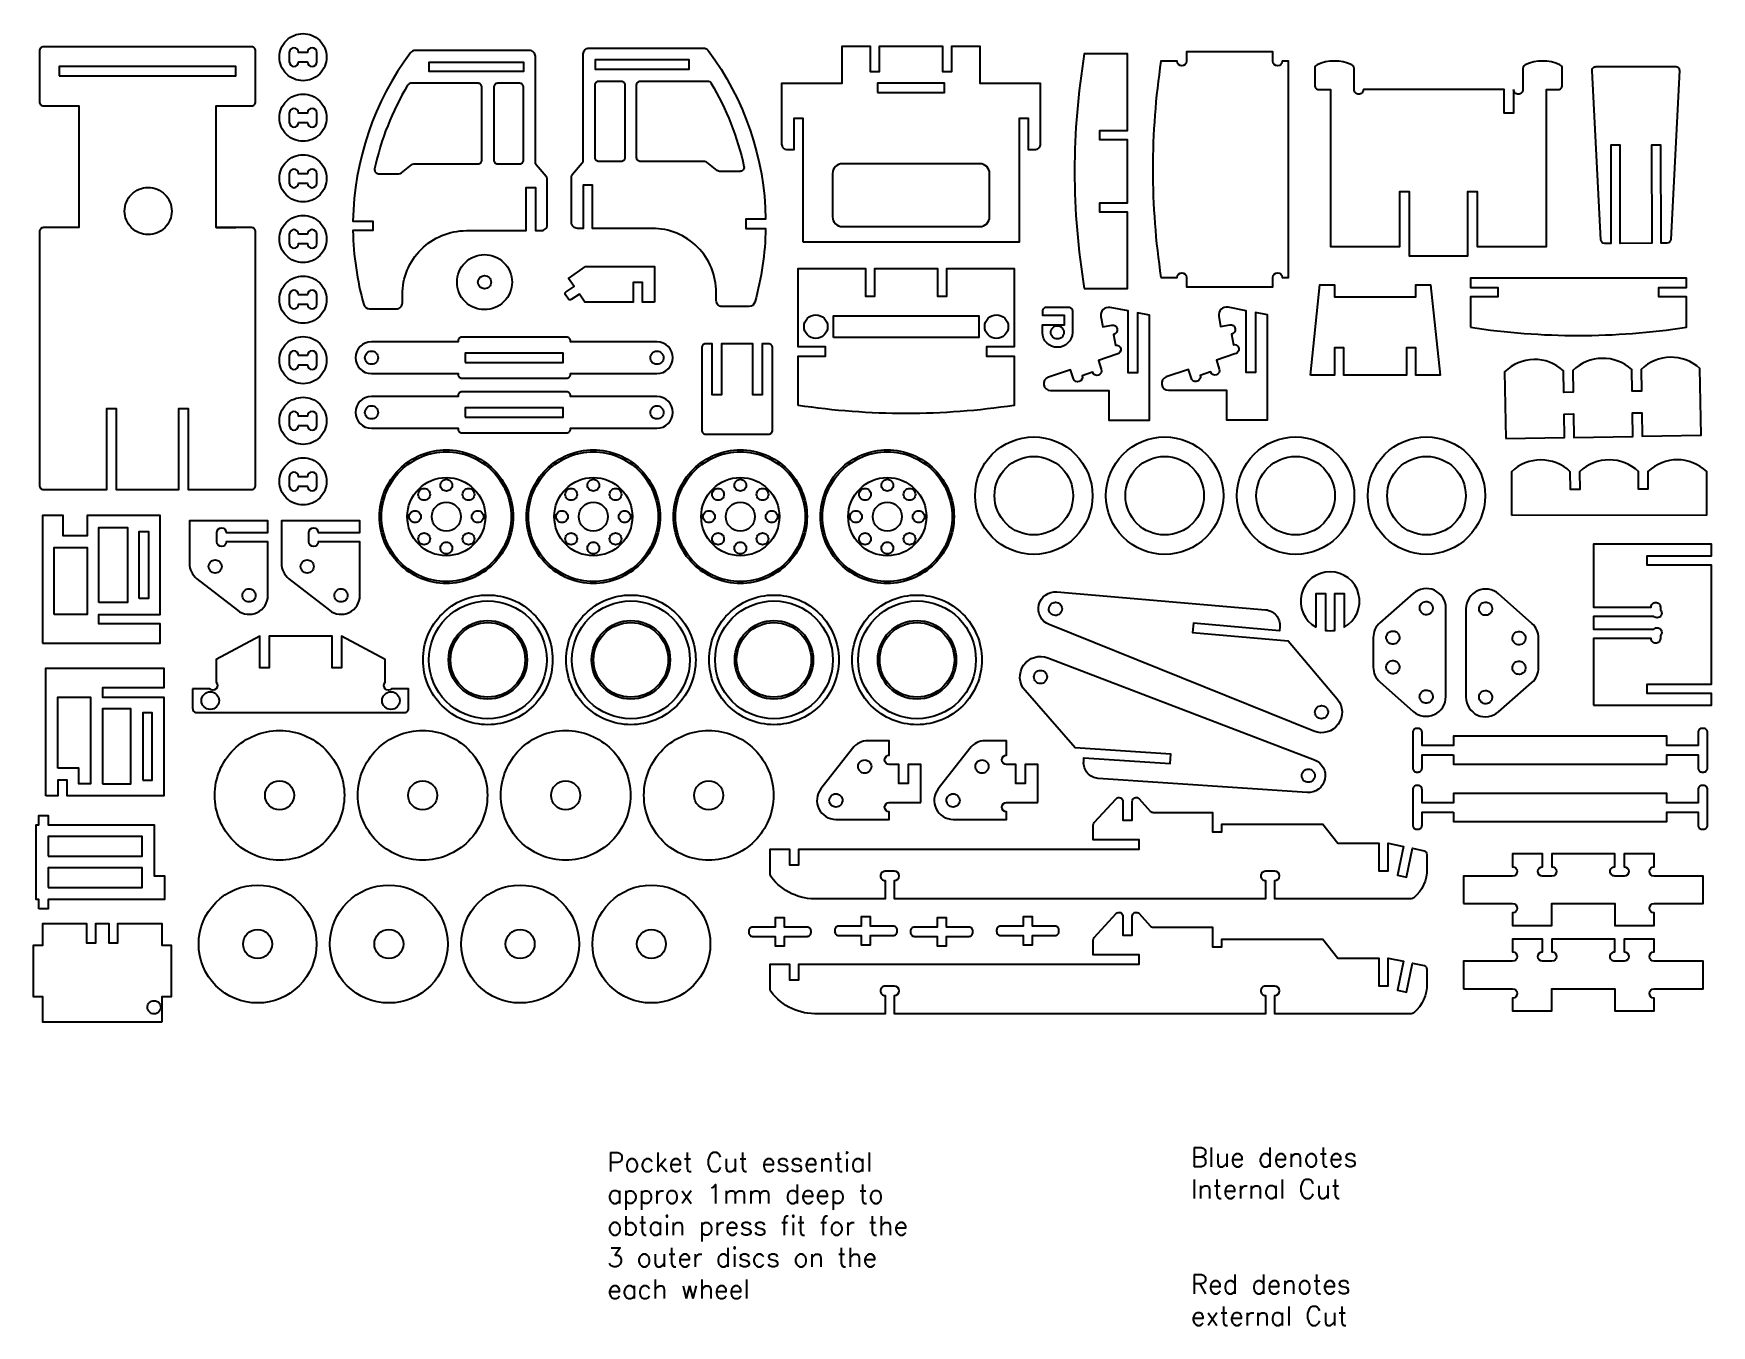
# Model space of a CAD drawing. Header units: millimetres. Extents: x 7 to 889, y -147 to 532.
import ezdxf

# ---------------------------------------------------------------- set-up
doc = ezdxf.new("R2010")
doc.units = ezdxf.units.MM
for name, color, linetype in [('External Cut', 1, 'Continuous'), ('Internal Cut', 5, 'Continuous'), ('Pocket Cut', 3, 'Continuous')]:
    doc.layers.add(name, color=color, linetype=linetype)
doc.styles.get("Standard").update_dxf_attribs({"font": 'RomanS', "height": 1})

msp = doc.modelspace()

# ---------------------------------------------------------------- linework, layer by layer
at = {"flags": 128}
msp.add_lwpolyline([(103.148777, 429.947482), (113.465574, 429.947482)], dxfattribs=at)
at = {"layer": 'External Cut', "flags": 128}
for points in [[(161.132886, 519.469903, -0.414214), (148.756632, 507.093648, -0.414214), (136.380378, 519.469903, -0.414214), (148.756632, 531.846157, -0.414214), (161.132886, 519.469903)], [(10.297604, 294.53952, 0.414214), (12.360963, 292.476161), (45.632634, 292.476161), (45.632634, 335.032949), (50.533112, 335.032949), (50.533112, 292.476161), (83.546863, 292.476161), (83.546863, 335.032949), (88.447342, 335.032949), (88.447342, 292.476161), (121.719012, 292.476161, 0.414214), (123.782371, 294.53952), (123.782371, 427.884122, 0.414214), (121.719012, 429.947482), (103.148777, 429.947482), (103.148777, 493.911623), (121.719012, 493.911623, 0.414214), (123.782371, 495.974983), (123.782371, 522.798655, 0.414214), (121.719012, 524.862015), (12.360963, 524.862015, 0.414214), (10.297604, 522.798655), (10.297604, 495.974983, 0.414214), (12.360963, 493.911623), (30.931198, 493.911623), (30.931198, 429.947482), (12.360963, 429.947482, 0.414214), (10.297604, 427.884122), (10.297604, 294.53952)], [(250.234511, 428.358235), (265.897186, 428.358235), (265.897186, 451.055188), (270.797665, 451.055188), (270.797665, 428.358235), (273.892704, 428.358235, 0.414214), (276.987743, 431.453274), (276.987743, 455.527453, 0.180526), (276.483213, 456.879305), (271.302195, 462.853568, -0.180526), (270.797665, 464.20542), (270.797665, 519.919809, 0.414214), (267.702626, 523.014848), (207.676989, 523.014848, 0.236504), (205.197892, 521.772738, 0.157738), (174.983351, 433.258714), (185.426169, 433.258714), (185.426169, 428.358235), (174.983721, 428.358235, 0.0648), (180.673977, 389.559629, 0.335766), (183.652685, 387.305163), (197.835897, 387.305163, 0.414214), (200.930936, 390.400202), (200.930936, 394.717334, -0.414214), (234.571837, 428.358235), (250.234511, 428.358235)], [(316.533473, 429.560824), (300.870798, 429.560824), (300.870798, 452.257777), (295.970319, 452.257777), (295.970319, 429.560824), (292.87528, 429.560824, -0.414214), (289.780241, 432.655863), (289.780241, 456.730042, -0.180526), (290.284772, 458.081894), (295.465789, 464.056157, 0.180526), (295.970319, 465.408009), (295.970319, 521.122398, -0.414214), (299.065358, 524.217437), (359.090995, 524.217437, -0.236504), (361.570092, 522.975327, -0.157738), (391.784633, 434.461302), (381.341815, 434.461302), (381.341815, 429.560824), (391.784263, 429.560824, -0.0648), (386.094007, 390.762218, -0.335766), (383.115299, 388.507752), (368.932087, 388.507752, -0.414214), (365.837048, 391.602791), (365.837048, 395.919923, 0.414214), (332.196147, 429.560824), (316.533473, 429.560824)], [(411.44056, 422.242232), (411.44056, 487.238054), (406.540082, 487.238054), (406.540082, 470.731179), (403.445043, 470.731179, -0.414214), (400.350004, 473.826218), (400.350004, 505.808289), (432.074154, 505.808289), (432.074154, 525.152283), (446.77559, 525.152283), (446.77559, 511.998367), (451.676069, 511.998367), (451.676069, 525.152283), (484.689819, 525.152283), (484.689819, 511.998367), (489.590298, 511.998367), (489.590298, 525.152283), (504.291734, 525.152283), (504.291734, 505.808289), (536.015885, 505.808289), (536.015885, 473.826218, -0.414214), (532.920846, 470.731179), (529.825807, 470.731179), (529.825807, 487.238054), (524.925328, 487.238054), (524.925328, 422.242232), (411.44056, 422.242232)], [(559.205095, 397.899535), (581.902048, 397.899535), (581.902048, 438.135043), (567.458532, 438.135043), (567.458532, 443.035522), (581.902048, 443.035522), (581.902048, 476.049272), (567.458532, 476.049272), (567.458532, 480.949751), (581.902048, 480.949751), (581.902048, 521.185259), (559.205095, 521.185259, 0.082436), (559.205095, 397.899535)], [(599.496955, 403.81732), (608.008313, 403.81732, -1), (612.908791, 403.81732), (612.908791, 398.916841), (658.302698, 398.916841), (658.302698, 403.81732, -1), (663.203177, 403.81732), (666.556136, 403.81732), (666.556136, 517.302088), (663.203177, 517.302088, -1), (658.302698, 517.302088), (658.302698, 522.202566), (612.908791, 522.202566), (612.908791, 517.302088, -1), (608.008313, 517.302088), (599.496955, 517.302088, 0.075803), (599.496955, 403.81732)], [(784.759598, 502.492623), (784.759598, 490.112466), (779.859119, 490.112466), (779.859119, 502.492623), (705.836101, 502.492623, -0.414214), (703.385861, 500.042384, -0.414214), (700.935622, 502.492623), (700.935622, 513.590076, 0.294002), (699.726817, 515.468157, 0.216813), (681.510833, 515.468157, 0.294002), (680.302028, 513.590076), (680.302028, 504.555982, 0.414214), (682.365387, 502.492623), (688.555466, 502.492623), (688.555466, 419.958247), (724.922175, 419.958247), (724.922175, 448.845278), (729.822654, 448.845278), (729.822654, 415.057768), (760.773045, 415.057768), (760.773045, 448.845278), (765.673523, 448.845278), (765.673523, 419.958247), (802.040233, 419.958247), (802.040233, 502.492623), (808.230311, 502.492623, 0.414214), (810.293671, 504.555982), (810.293671, 513.590076, 0.294002), (809.084865, 515.468157, 0.216813), (790.868882, 515.468157, 0.294002), (789.660077, 513.590076), (789.660077, 502.492623, -0.414214), (787.209837, 500.042384, -0.414214), (784.759598, 502.492623)], [(830.591562, 423.606383), (825.979038, 512.363496, -0.428715), (827.991745, 514.489181), (869.817463, 514.600666, -0.429768), (871.841125, 512.478564), (867.385366, 423.697128, -0.398829), (865.3301, 421.737202), (862.22604, 421.728928), (862.088545, 473.31273), (857.188084, 473.299668), (857.325578, 421.715866), (840.818762, 421.671868), (840.681267, 473.25567), (835.780806, 473.242608), (835.918301, 421.658806), (832.657641, 421.650115, -0.399859), (830.591562, 423.606383)], [(161.132886, 487.644538, -0.414214), (148.756632, 475.268284, -0.414214), (136.380378, 487.644538, -0.414214), (148.756632, 500.020792, -0.414214), (161.132886, 487.644538)], [(161.132886, 455.819174, -0.414214), (148.756632, 443.442919, -0.414214), (136.380378, 455.819174, -0.414214), (148.756632, 468.195428, -0.414214), (161.132886, 455.819174)], [(432.074154, 430.49567), (504.291734, 430.49567, 0.414214), (509.450132, 435.654069), (509.450132, 458.351022, 0.414214), (504.291734, 463.509421), (432.074154, 463.509421, 0.414214), (426.915756, 458.351022), (426.915756, 435.654069, 0.414214), (432.074154, 430.49567)], [(161.132886, 423.993809, -0.414214), (148.756632, 411.617555, -0.414214), (136.380378, 423.993809, -0.414214), (148.756632, 436.370064, -0.414214), (161.132886, 423.993809)], [(258.540155, 401.313025, -0.414214), (244.096639, 386.869509, -0.414214), (229.653123, 401.313025, -0.414214), (244.096639, 415.756541, -0.414214), (258.540155, 401.313025)], [(333.329326, 390.893454), (327.139248, 390.893454), (327.139248, 401.210251), (322.238769, 401.210251), (322.238769, 390.893454), (296.822278, 390.893454), (293.935641, 395.062119), (289.69475, 392.125468, -0.414214), (288.259242, 392.386316), (286.644084, 394.718806, -0.414214), (286.904932, 396.154314), (291.145823, 399.090965), (288.259186, 403.25963), (297.218622, 409.463689), (333.329326, 409.463689), (333.329326, 390.893454)], [(408.867105, 336.622243), (408.867105, 362.497605), (423.310621, 362.497605), (423.310621, 367.398083), (408.867105, 367.398083), (408.867105, 408.451155), (444.202135, 408.451155), (444.202135, 394.00764), (449.102613, 394.00764), (449.102613, 408.451155), (482.116364, 408.451155), (482.116364, 394.00764), (487.016842, 394.00764), (487.016842, 408.451155), (522.351872, 408.451155), (522.351872, 367.398083), (507.908356, 367.398083), (507.908356, 362.497605), (522.351872, 362.497605), (522.351872, 336.622243, -0.075803), (408.867105, 336.622243)], [(161.132886, 392.168445, -0.414214), (148.756632, 379.792191, -0.414214), (136.380378, 392.168445, -0.414214), (148.756632, 404.544699, -0.414214), (161.132886, 392.168445)], [(762.071456, 377.619973, 0.075803), (875.556224, 377.619973), (875.556224, 393.694378), (861.112708, 393.694378), (861.112708, 398.594856), (875.556224, 398.594856), (875.556224, 403.495335), (762.071456, 403.495335), (762.071456, 398.594856), (776.514972, 398.594856), (776.514972, 393.694378), (762.071456, 393.694378), (762.071456, 377.619973)], [(537.200572, 374.964881), (537.200572, 378.96264), (548.80688, 378.96264), (548.80688, 383.863118), (537.442536, 383.863118), (537.442536, 386.201111, -0.414214), (539.505895, 388.26447), (550.87024, 388.26447, -0.414214), (552.933599, 386.201111), (552.933599, 374.964881, -1), (537.200572, 374.964881)], [(541.470935, 344.353006), (572.023167, 344.353006), (572.023167, 328.87781), (593.430521, 328.87781), (593.430521, 384.056301), (587.240443, 385.242194), (587.240443, 353.638123), (582.339964, 353.638123), (582.339964, 386.181026), (572.754368, 388.01743, 0.525345), (567.914052, 383.246786), (568.864004, 377.867362), (573.689816, 378.719552, -0.414214), (576.528817, 376.732741, -0.414214), (574.542006, 373.89374), (575.528753, 368.305958, -1), (576.380942, 363.480145), (566.599559, 360.199774), (568.157735, 355.553617, -1), (563.511578, 353.99544), (558.131817, 352.191236, -1), (553.48566, 350.63306), (551.927484, 355.279217), (540.322805, 351.387369, 0.850015), (541.470935, 344.353006)], [(603.453861, 344.51119), (634.006093, 344.51119), (634.006093, 329.035994), (655.413447, 329.035994), (655.413447, 384.214485), (649.223369, 385.400378), (649.223369, 353.796307), (644.32289, 353.796307), (644.32289, 386.33921), (634.737294, 388.175614, 0.525345), (629.896978, 383.40497), (630.84693, 378.025546), (635.672742, 378.877736, -0.414214), (638.511744, 376.890925, -0.414214), (636.524932, 374.051924), (637.511679, 368.464142, -1), (638.363869, 363.63833), (628.582485, 360.357958), (630.140662, 355.711801, -1), (625.494504, 354.153624), (620.114744, 352.34942, -1), (615.468586, 350.791244), (613.91041, 355.437401), (602.305731, 351.545553, 0.850015), (603.453861, 344.51119)], [(161.132886, 360.34308, -0.414214), (148.756632, 347.966826, -0.414214), (136.380378, 360.34308, -0.414214), (148.756632, 372.719335, -0.414214), (161.132886, 360.34308)], [(184.724699, 353.280833), (230.170908, 353.280833), (230.170908, 352.893953, 0.414214), (232.234268, 350.830594), (287.168326, 350.830594, 0.414214), (289.231686, 352.893953), (289.231686, 353.280833), (334.677895, 353.280833, 1), (334.677895, 370.012114), (289.231686, 370.012114), (289.231686, 370.398994, 0.414214), (287.168326, 372.462353), (232.234268, 372.462353, 0.414214), (230.170908, 370.398994), (230.170908, 370.012114), (184.724699, 370.012114, 1), (184.724699, 353.280833)], [(360.285, 321.502263), (393.29875, 321.502263, 0.414214), (395.36211, 323.565622), (395.36211, 366.89617, 0.414214), (393.29875, 368.959529), (389.945791, 368.959529), (389.945791, 342.135857), (385.045313, 342.135857), (385.045313, 368.959529), (368.538437, 368.959529), (368.538437, 342.135857), (363.637959, 342.135857), (363.637959, 368.959529), (360.285, 368.959529, 0.414214), (358.22164, 366.89617), (358.22164, 323.565622, 0.414214), (360.285, 321.502263)], [(780.626048, 319.15689), (811.571981, 319.682161), (811.361873, 332.060534), (816.261646, 332.143702), (816.471754, 319.765329), (847.417688, 320.290599), (847.207579, 332.668973), (852.107352, 332.75214), (852.31746, 320.373767), (883.263394, 320.899038), (882.668087, 355.971096, 0.4), (851.722154, 355.445825), (851.914753, 344.098983), (847.01498, 344.015815), (846.822381, 355.362657, 0.4), (815.876447, 354.837387), (816.069047, 343.490544), (811.169274, 343.407376), (810.976675, 354.754219, 0.4), (780.030741, 354.228948), (780.626048, 319.15689)], [(161.132886, 328.517716, -0.414214), (148.756632, 316.141462, -0.414214), (136.380378, 328.517716, -0.414214), (148.756632, 340.89397, -0.414214), (161.132886, 328.517716)], [(184.724699, 324.576218), (230.170908, 324.576218), (230.170908, 324.189338, 0.414214), (232.234268, 322.125979), (287.168326, 322.125979, 0.414214), (289.231686, 324.189338), (289.231686, 324.576218), (334.677895, 324.576218, 1), (334.677895, 341.307499), (289.231686, 341.307499), (289.231686, 341.694379, 0.414214), (287.168326, 343.757738), (232.234268, 343.757738, 0.414214), (230.170908, 341.694379), (230.170908, 341.307499), (184.724699, 341.307499, 1), (184.724699, 324.576218)], [(563.534349, 289.185078, -0.414214), (532.687125, 258.337855, -0.414214), (501.839902, 289.185078, -0.414214), (532.687125, 320.032301, -0.414214), (563.534349, 289.185078)], [(632.301651, 289.185078, -0.414214), (601.454428, 258.337855, -0.414214), (570.607205, 289.185078, -0.414214), (601.454428, 320.032301, -0.414214), (632.301651, 289.185078)], [(701.068953, 289.185078, -0.414214), (670.22173, 258.337855, -0.414214), (639.374507, 289.185078, -0.414214), (670.22173, 320.032301, -0.414214), (701.068953, 289.185078)], [(769.836255, 289.185078, -0.414214), (738.989032, 258.337855, -0.414214), (708.141809, 289.185078, -0.414214), (738.989032, 320.032301, -0.414214), (769.836255, 289.185078)], [(161.132886, 296.692351, -0.414214), (148.756632, 284.316097, -0.414214), (136.380378, 296.692351, -0.414214), (148.756632, 309.068606, -0.414214), (161.132886, 296.692351)], [(258.078263, 278.180971, -0.414214), (224.032832, 244.13554, -0.414214), (189.987402, 278.180971, -0.414214), (224.032832, 312.226401, -0.414214), (258.078263, 278.180971)], [(335.305338, 278.180971, -0.414214), (301.259908, 244.13554, -0.414214), (267.214478, 278.180971, -0.414214), (301.259908, 312.226401, -0.414214), (335.305338, 278.180971)], [(412.532414, 278.180971, -0.414214), (378.486984, 244.13554, -0.414214), (344.441554, 278.180971, -0.414214), (378.486984, 312.226401, -0.414214), (412.532414, 278.180971)], [(489.75949, 278.180971, -0.414214), (455.71406, 244.13554, -0.414214), (421.66863, 278.180971, -0.414214), (455.71406, 312.226401, -0.414214), (489.75949, 278.180971)], [(783.637807, 279.033886), (886.28986, 279.160066), (886.261961, 301.857003, 0.4), (855.311594, 301.818958), (855.323007, 292.533848), (850.422532, 292.527824), (850.411119, 301.812935, 0.4), (819.460751, 301.77489), (819.472164, 292.48978), (814.571689, 292.483756), (814.560276, 301.768867, 0.4), (783.609908, 301.730823), (783.637807, 279.033886)], [(114.236775, 229.008661, 0.624784), (130.314214, 236.852583), (130.314214, 264.913296), (108.391021, 264.913296, -1), (103.490542, 264.913296), (103.490542, 269.813774, -1), (108.391021, 269.813774), (130.314214, 269.813774), (130.314214, 276.003852), (89.047026, 276.003852), (89.047026, 253.712542, 0.230933), (93.014155, 245.581243), (114.236775, 229.008661)], [(162.576819, 229.008661, 0.624784), (178.654258, 236.852583), (178.654258, 264.913296), (156.731065, 264.913296, -1), (151.830586, 264.913296), (151.830586, 269.813774, -1), (156.731065, 269.813774), (178.654258, 269.813774), (178.654258, 276.003852), (137.38707, 276.003852), (137.38707, 253.712542, 0.230933), (141.354199, 245.581243), (162.576819, 229.008661)], [(826.803273, 179.125779), (888.704056, 179.125779), (888.704056, 185.315857), (854.916545, 185.315857), (854.916545, 190.216336), (888.704056, 190.216336), (888.704056, 252.632958), (854.916545, 252.632958), (854.916545, 257.533436), (888.704056, 257.533436), (888.704056, 263.723515), (826.803273, 263.723515), (826.803273, 230.709764), (856.979905, 230.709764, -0.414214), (859.430144, 233.160003, -0.414214), (861.880383, 230.709764), (861.880383, 229.274447, -1), (858.415222, 225.809286), (826.803273, 225.809286), (826.803273, 219.103367), (858.415222, 219.103367, -1), (861.880383, 215.638206), (861.880383, 214.202889, -0.414214), (859.430144, 211.75265, -0.414214), (856.979905, 214.202889), (826.803273, 214.202889), (826.803273, 179.125779)], [(680.986122, 220.145398), (680.986122, 237.890069), (685.886601, 237.890069), (685.886601, 218.483363, 0.079669), (690.787079, 218.483363), (690.787079, 237.890069), (695.687558, 237.890069), (695.687558, 220.145398, 0.778764), (688.33684, 249.238546, 0.778764), (680.986122, 220.145398)], [(654.403103, 229.27148, -0.414214), (661.921451, 220.343271), (661.745219, 218.287452), (616.517188, 222.164567), (616.098636, 217.281995), (666.237978, 212.983865), (692.076395, 182.482271, -0.782613), (679.820687, 165.505469), (540.719056, 221.481008, -0.861499), (544.816168, 238.665679), (654.403103, 229.27148)], [(732.066993, 237.851804), (714.521111, 222.420878, 0.215488), (711.017527, 214.678748), (711.010146, 199.13167, 0.215488), (714.506378, 191.386216), (732.037602, 175.938639, 0.64543), (749.174962, 183.674297), (749.197001, 230.099878, 0.64543), (732.066993, 237.851804)], [(776.856564, 175.653204), (794.402446, 191.08413, 0.215488), (797.90603, 198.82626), (797.91341, 214.373338, 0.215488), (794.417179, 222.118791), (776.885955, 237.566369, 0.64543), (759.748595, 229.830711), (759.726556, 183.405129, 0.64543), (776.856564, 175.653204)], [(279.882849, 202.986276, -0.414214), (245.837419, 168.940846, -0.414214), (211.791988, 202.986276, -0.414214), (245.837419, 237.031706, -0.414214), (279.882849, 202.986276)], [(355.046565, 202.986276, -0.414214), (321.001135, 168.940846, -0.414214), (286.955705, 202.986276, -0.414214), (321.001135, 237.031706, -0.414214), (355.046565, 202.986276)], [(430.210282, 202.986276, -0.414214), (396.164852, 168.940846, -0.414214), (362.119421, 202.986276, -0.414214), (396.164852, 237.031706, -0.414214), (430.210282, 202.986276)], [(505.373998, 202.986276, -0.414214), (471.328568, 168.940846, -0.414214), (437.283138, 202.986276, -0.414214), (471.328568, 237.031706, -0.414214), (505.373998, 202.986276)], [(266.471013, 202.986276, -0.414214), (245.837419, 182.352682, -0.414214), (225.203825, 202.986276, -0.414214), (245.837419, 223.61987, -0.414214), (266.471013, 202.986276)], [(341.634729, 202.986276, -0.414214), (321.001135, 182.352682, -0.414214), (300.367541, 202.986276, -0.414214), (321.001135, 223.61987, -0.414214), (341.634729, 202.986276)], [(416.798446, 202.986276, -0.414214), (396.164852, 182.352682, -0.414214), (375.531257, 202.986276, -0.414214), (396.164852, 223.61987, -0.414214), (416.798446, 202.986276)], [(491.962162, 202.986276, -0.414214), (471.328568, 182.352682, -0.414214), (450.694974, 202.986276, -0.414214), (471.328568, 223.61987, -0.414214), (491.962162, 202.986276)], [(90.737772, 187.755761), (90.737772, 177.438964, 0.414214), (92.801131, 175.375605), (202.15918, 175.375605, 0.414214), (204.222539, 177.438964), (204.222539, 187.755761), (195.307544, 187.755761, -1), (191.842383, 191.220923), (191.842383, 203.227017), (168.887509, 215.353193), (168.887509, 198.846318), (163.987031, 198.846318), (163.987031, 215.353193), (130.97328, 215.353193), (130.97328, 198.846318), (126.072801, 198.846318), (126.072801, 215.353193), (103.117928, 203.227017), (103.117928, 191.220923, -1), (99.652766, 187.755761), (90.737772, 187.755761)], [(566.560833, 140.74572, -0.414214), (558.88861, 149.542053), (559.029124, 151.600623), (604.317651, 148.509318), (604.651371, 153.398421), (554.444964, 156.82541), (528.080888, 186.873812, -0.782613), (540.040007, 204.060833), (680.092491, 150.508743, -0.861499), (676.294348, 133.25553), (566.560833, 140.74572)], [(170.446148, 131.856362, -0.414214), (136.400718, 97.810932, -0.414214), (102.355287, 131.856362, -0.414214), (136.400718, 165.901792, -0.414214), (170.446148, 131.856362)], [(245.609864, 131.856362, -0.414214), (211.564434, 97.810932, -0.414214), (177.519004, 131.856362, -0.414214), (211.564434, 165.901792, -0.414214), (245.609864, 131.856362)], [(320.773581, 131.856362, -0.414214), (286.728151, 97.810932, -0.414214), (252.68272, 131.856362, -0.414214), (286.728151, 165.901792, -0.414214), (320.773581, 131.856362)], [(395.937297, 131.856362, -0.414214), (361.891867, 97.810932, -0.414214), (327.846437, 131.856362, -0.414214), (361.891867, 165.901792, -0.414214), (395.937297, 131.856362)], [(473.270473, 128.083234), (473.270473, 148.006619), (466.616139, 148.006619), (466.616139, 138.044926), (461.715661, 138.044926), (461.715661, 148.006619), (456.763598, 148.006619, -1), (456.763598, 152.907098), (456.763598, 160.470336), (445.562844, 160.470336, 0.230933), (437.431546, 156.503208), (420.858964, 135.280588, 0.624784), (428.702885, 119.203148), (456.763598, 119.203148), (456.763598, 123.182755, -1), (456.763598, 128.083234), (473.270473, 128.083234)], [(534.863053, 128.083234), (534.863053, 148.006619), (528.208719, 148.006619), (528.208719, 138.044926), (523.30824, 138.044926), (523.30824, 148.006619), (518.356178, 148.006619, -1), (518.356178, 152.907098), (518.356178, 160.470336), (507.155424, 160.470336, 0.230933), (499.024125, 156.503208), (482.451543, 135.280588, 0.624784), (490.295465, 119.203148), (518.356178, 119.203148), (518.356178, 123.182755, -1), (518.356178, 128.083234), (534.863053, 128.083234)], [(753.161896, 153.088246), (753.161896, 148.187767), (865.200863, 148.187767), (865.200863, 153.088246), (881.707738, 153.088246), (881.707738, 146.124408, 0.414214), (883.771098, 144.061048), (884.544858, 144.061048, 0.414214), (886.608217, 146.124408), (886.608217, 155.538485), (886.608217, 164.952562, 0.414214), (884.544858, 167.015922), (883.771098, 167.015922, 0.414214), (881.707738, 164.952562), (881.707738, 157.988724), (865.200863, 157.988724), (865.200863, 162.889203), (753.161896, 162.889203), (753.161896, 157.988724), (736.655021, 157.988724), (736.655021, 164.952562, 0.414214), (734.591661, 167.015922), (733.817902, 167.015922, 0.414214), (731.754542, 164.952562), (731.754542, 155.538485), (731.754542, 146.124408, 0.414214), (733.817902, 144.061048), (734.591661, 144.061048, 0.414214), (736.655021, 146.124408), (736.655021, 153.088246), (753.161896, 153.088246)], [(753.161896, 123.060516), (753.161896, 118.160038), (865.200863, 118.160038), (865.200863, 123.060516), (881.707738, 123.060516), (881.707738, 116.096678, 0.414214), (883.771098, 114.033319), (884.544858, 114.033319, 0.414214), (886.608217, 116.096678), (886.608217, 125.510755), (886.608217, 134.924833, 0.414214), (884.544858, 136.988192), (883.771098, 136.988192, 0.414214), (881.707738, 134.924833), (881.707738, 127.960995), (865.200863, 127.960995), (865.200863, 132.861473), (753.161896, 132.861473), (753.161896, 127.960995), (736.655021, 127.960995), (736.655021, 134.924833, 0.414214), (734.591661, 136.988192), (733.817902, 136.988192, 0.414214), (731.754542, 134.924833), (731.754542, 125.510755), (731.754542, 116.096678, 0.414214), (733.817902, 114.033319), (734.591661, 114.033319, 0.414214), (736.655021, 116.096678), (736.655021, 123.060516), (753.161896, 123.060516)], [(394.711616, 89.012875, -0.161832), (394.095828, 90.865598), (394.095828, 103.563394), (404.412625, 103.563394), (404.412625, 95.309956), (409.313104, 95.309956), (409.313104, 103.563394), (588.051612, 103.563394), (588.051612, 108.463872), (563.942146, 108.463872), (563.942146, 116.10865, -0.18705), (564.481295, 117.499418), (575.93609, 130.053279, -0.684849), (579.523659, 128.662511), (579.523659, 118.78067), (584.424138, 118.78067), (584.424138, 128.643693, -0.685368), (588.013672, 130.032305), (593.882454, 123.582136, 0.211198), (595.408628, 122.907388), (626.481681, 122.907388), (626.481681, 112.590591), (631.38216, 112.590591), (631.38216, 116.71731), (684.461082, 116.71731), (692.333479, 106.658433), (713.916536, 106.658433), (713.916536, 92.171113), (718.817015, 92.171113), (718.817015, 106.658433), (726.854064, 105.006121), (723.737742, 89.847948), (728.53783, 88.861113), (731.654152, 104.019286), (737.70661, 102.77498, -0.327864), (739.174831, 100.821953), (739.258028, 93.25277, -0.221736), (732.286535, 78.00606, -0.178233), (730.948589, 77.513481), (659.317691, 77.513481), (659.317691, 87.056519, 1), (659.317691, 91.956997), (654.417212, 91.956997, 0.414214), (651.966973, 89.506758, 0.414214), (654.417212, 87.056519), (654.417212, 77.513481), (459.478529, 77.513481), (459.478529, 87.056519, 1), (459.478529, 91.956997), (454.578051, 91.956997, 0.414214), (452.127811, 89.506758, 0.414214), (454.578051, 87.056519), (454.578051, 77.513481), (419.189564, 77.513481, -0.249941), (394.711616, 89.012875)], [(758.467009, 75.017041), (784.259002, 75.017041, -1), (784.259002, 70.116562), (784.259002, 63.410644), (804.892596, 63.410644), (804.892596, 75.017041), (837.906347, 75.017041), (837.906347, 63.410644), (858.539941, 63.410644), (858.539941, 70.116562, -1), (858.539941, 75.017041), (884.331933, 75.017041), (884.331933, 89.460556), (858.539941, 89.460556, -1), (858.539941, 94.361035), (858.539941, 101.066953), (842.806825, 101.066953), (842.806825, 94.361035, -1), (842.806825, 89.460556), (837.906347, 89.460556, -0.414214), (835.456107, 91.910796, -0.414214), (837.906347, 94.361035), (837.906347, 101.066953), (804.892596, 101.066953), (804.892596, 94.361035, -1), (804.892596, 89.460556), (799.992117, 89.460556, -1), (799.992117, 94.361035), (799.992117, 101.066953), (784.259002, 101.066953), (784.259002, 94.361035, -1), (784.259002, 89.460556), (758.467009, 89.460556), (758.467009, 75.017041)], [(155.811855, 53.755642, -0.414214), (124.861464, 22.805251, -0.414214), (93.911073, 53.755642, -0.414214), (124.861464, 84.706033, -0.414214), (155.811855, 53.755642)], [(224.785493, 53.755642, -0.414214), (193.835102, 22.805251, -0.414214), (162.884711, 53.755642, -0.414214), (193.835102, 84.706033, -0.414214), (224.785493, 53.755642)], [(293.759131, 53.755642, -0.414214), (262.80874, 22.805251, -0.414214), (231.858349, 53.755642, -0.414214), (262.80874, 84.706033, -0.414214), (293.759131, 53.755642)], [(362.732769, 53.755642, -0.414214), (331.782378, 22.805251, -0.414214), (300.831987, 53.755642, -0.414214), (331.782378, 84.706033, -0.414214), (362.732769, 53.755642)], [(384.944437, 57.782059), (396.808754, 57.782059), (396.808754, 52.881581), (401.709233, 52.881581), (401.709233, 57.782059), (413.573549, 57.782059, 0.414214), (415.636909, 59.845419), (415.636909, 60.619179, 0.414214), (413.573549, 62.682538), (401.709233, 62.682538), (401.709233, 67.583017), (396.808754, 67.583017), (396.808754, 62.682538), (384.944437, 62.682538, 0.414214), (382.881078, 60.619179), (382.881078, 59.845419, 0.414214), (384.944437, 57.782059)], [(394.711616, 28.690993, -0.161832), (394.095828, 30.543716), (394.095828, 43.241512), (404.412625, 43.241512), (404.412625, 34.988074), (409.313104, 34.988074), (409.313104, 43.241512), (588.051612, 43.241512), (588.051612, 48.14199), (563.942146, 48.14199), (563.942146, 55.786768, -0.18705), (564.481295, 57.177536), (575.93609, 69.731397, -0.684849), (579.523659, 68.340629), (579.523659, 58.458787), (584.424138, 58.458787), (584.424138, 68.321811, -0.685368), (588.013672, 69.710423), (593.882454, 63.260253, 0.211198), (595.408628, 62.585506), (626.481681, 62.585506), (626.481681, 52.268709), (631.38216, 52.268709), (631.38216, 56.395428), (684.461082, 56.395428), (692.333479, 46.336551), (713.916536, 46.336551), (713.916536, 31.849231), (718.817015, 31.849231), (718.817015, 46.336551), (726.854064, 44.684239), (723.737742, 29.526066), (728.53783, 28.539231), (731.654152, 43.697404), (737.70661, 42.453098, -0.327864), (739.174831, 40.500071), (739.258028, 32.930888, -0.221736), (732.286535, 17.684178, -0.178233), (730.948589, 17.191599), (659.317691, 17.191599), (659.317691, 26.734637, 1), (659.317691, 31.635115), (654.417212, 31.635115, 0.414214), (651.966973, 29.184876, 0.414214), (654.417212, 26.734637), (654.417212, 17.191599), (459.478529, 17.191599), (459.478529, 26.734637, 1), (459.478529, 31.635115), (454.578051, 31.635115, 0.414214), (452.127811, 29.184876, 0.414214), (454.578051, 26.734637), (454.578051, 17.191599), (419.189564, 17.191599, -0.249941), (394.711616, 28.690993)], [(430.16444, 58.252027), (442.028757, 58.252027), (442.028757, 53.351548), (446.929235, 53.351548), (446.929235, 58.252027), (458.793552, 58.252027, 0.414214), (460.856911, 60.315386), (460.856911, 61.089146, 0.414214), (458.793552, 63.152505), (446.929235, 63.152505), (446.929235, 68.052984), (442.028757, 68.052984), (442.028757, 63.152505), (430.16444, 63.152505, 0.414214), (428.101081, 61.089146), (428.101081, 60.315386, 0.414214), (430.16444, 58.252027)], [(469.993127, 57.782059), (481.857443, 57.782059), (481.857443, 52.881581), (486.757922, 52.881581), (486.757922, 57.782059), (498.622239, 57.782059, 0.414214), (500.685598, 59.845419), (500.685598, 60.619179, 0.414214), (498.622239, 62.682538), (486.757922, 62.682538), (486.757922, 67.583017), (481.857443, 67.583017), (481.857443, 62.682538), (469.993127, 62.682538, 0.414214), (467.929767, 60.619179), (467.929767, 59.845419, 0.414214), (469.993127, 57.782059)], [(515.21313, 58.252027), (527.077446, 58.252027), (527.077446, 53.351548), (531.977925, 53.351548), (531.977925, 58.252027), (543.842242, 58.252027, 0.414214), (545.905601, 60.315386), (545.905601, 61.089146, 0.414214), (543.842242, 63.152505), (531.977925, 63.152505), (531.977925, 68.052984), (527.077446, 68.052984), (527.077446, 63.152505), (515.21313, 63.152505, 0.414214), (513.14977, 61.089146), (513.14977, 60.315386, 0.414214), (515.21313, 58.252027)], [(758.467009, 30.287875), (784.259002, 30.287875, -1), (784.259002, 25.387397), (784.259002, 18.681479), (804.892596, 18.681479), (804.892596, 30.287875), (837.906347, 30.287875), (837.906347, 18.681479), (858.539941, 18.681479), (858.539941, 25.387397, -1), (858.539941, 30.287875), (884.331933, 30.287875), (884.331933, 44.731391), (858.539941, 44.731391, -1), (858.539941, 49.63187), (858.539941, 56.337788), (842.806825, 56.337788), (842.806825, 49.63187, -1), (842.806825, 44.731391), (837.906347, 44.731391, -0.414214), (835.456107, 47.181631, -0.414214), (837.906347, 49.63187), (837.906347, 56.337788), (804.892596, 56.337788), (804.892596, 49.63187, -1), (804.892596, 44.731391), (799.992117, 44.731391, -1), (799.992117, 49.63187), (799.992117, 56.337788), (784.259002, 56.337788), (784.259002, 49.63187, -1), (784.259002, 44.731391), (758.467009, 44.731391), (758.467009, 30.287875)]]:
    msp.add_lwpolyline(points, format="xyb", dxfattribs=at)
for points in [[(678.019496, 352.388512), (682.997645, 399.845779), (690.653152, 399.845779), (690.653152, 393.6557), (733.46786, 393.6557), (733.46786, 399.845779), (741.123367, 399.845779), (746.101515, 352.388512), (733.46786, 352.388512), (733.46786, 366.832028), (728.567381, 366.832028), (728.567381, 352.388512), (695.553631, 352.388512), (695.553631, 366.832028), (690.653152, 366.832028), (690.653152, 352.388512), (678.019496, 352.388512)], [(11.862033, 211.66242), (73.762816, 211.66242), (73.762816, 221.979217), (41.522825, 221.979217), (41.522825, 226.879695), (73.762816, 226.879695), (73.762816, 278.721601), (35.332747, 278.721601), (35.332747, 268.146884), (22.65097, 268.146884), (22.65097, 278.721601), (11.862033, 278.721601), (11.862033, 211.66242)], [(13.694513, 131.623689), (13.694513, 198.68287), (75.595295, 198.68287), (75.595295, 188.366073), (43.355304, 188.366073), (43.355304, 183.465594), (75.595295, 183.465594), (75.595295, 131.623689), (24.785069, 131.623689), (24.785069, 139.877127), (19.884591, 139.877127), (19.884591, 131.623689), (13.694513, 131.623689)], [(9.861686, 72.290272), (9.861686, 77.19075), (8.572087, 77.19075), (8.572087, 116.394579), (9.861686, 116.394579), (9.861686, 121.295058), (14.762165, 121.295058), (14.762165, 116.394579), (70.472869, 116.394579), (70.472869, 89.570907), (75.889188, 89.570907), (75.889188, 77.19075), (14.762165, 77.19075), (14.762165, 72.290272), (9.861686, 72.290272)], [(74.481156, 12.666769), (12.064534, 12.666769), (12.064534, 26.078605), (7.164056, 26.078605), (7.164056, 53.160198), (12.064534, 53.160198), (12.064534, 64.508674), (35.019408, 64.508674), (35.019408, 54.404594), (39.919886, 54.404594), (39.919886, 64.508674), (46.625804, 64.508674), (46.625804, 54.404594), (51.526283, 54.404594), (51.526283, 64.508674), (74.481156, 64.508674), (74.481156, 53.160198), (79.381635, 53.160198), (79.381635, 26.078605), (74.481156, 26.078605), (74.481156, 12.666769)]]:
    msp.add_lwpolyline(points, dxfattribs=at)
at = {"layer": 'Internal Cut', "flags": 128}
for points in [[(141.534874, 517.019663, 1), (146.435352, 517.019663), (151.077911, 517.019663, 1), (155.97839, 517.019663), (155.97839, 521.920142, 1), (151.077911, 521.920142), (146.435352, 521.920142, 1), (141.534874, 521.920142), (141.534874, 517.019663)], [(188.389564, 458.266572), (199.141007, 458.266572, 0.171606), (200.438113, 458.725261), (205.697581, 462.976656, -0.171606), (206.994687, 463.435345), (240.687919, 463.435345, 0.414214), (242.751278, 465.498704), (242.751278, 503.670853, 0.414214), (240.687919, 505.734213), (205.457537, 505.734213, 0.263458), (203.688178, 504.732372, 0.0828), (186.371506, 460.759924, 0.477127), (188.389564, 458.266572)], [(251.004716, 463.435345), (262.544227, 463.435345, 0.414214), (264.607587, 465.498704), (264.607587, 503.670853, 0.414214), (262.544227, 505.734213), (251.004716, 505.734213, 0.414214), (248.941356, 503.670853), (248.941356, 465.498704, 0.414214), (251.004716, 463.435345)], [(315.763268, 464.637934), (304.223757, 464.637934, -0.414214), (302.160398, 466.701293), (302.160398, 504.873442, -0.414214), (304.223757, 506.936802), (315.763268, 506.936802, -0.414214), (317.826628, 504.873442), (317.826628, 466.701293, -0.414214), (315.763268, 464.637934)], [(378.37842, 459.46916), (367.626977, 459.46916, -0.171606), (366.329871, 459.927849), (361.070403, 464.179245, 0.171606), (359.773297, 464.637934), (326.080065, 464.637934, -0.414214), (324.016706, 466.701293), (324.016706, 504.873442, -0.414214), (326.080065, 506.936802), (361.310448, 506.936802, -0.263458), (363.079806, 505.934961, -0.0828), (380.396478, 461.962513, -0.477127), (378.37842, 459.46916)], [(141.534874, 485.194299, 1), (146.435352, 485.194299), (151.077911, 485.194299, 1), (155.97839, 485.194299), (155.97839, 490.094777, 1), (151.077911, 490.094777), (146.435352, 490.094777, 1), (141.534874, 490.094777), (141.534874, 485.194299)], [(141.534874, 453.368934, 1), (146.435352, 453.368934), (151.077911, 453.368934, 1), (155.97839, 453.368934), (155.97839, 458.269413, 1), (151.077911, 458.269413), (146.435352, 458.269413, 1), (141.534874, 458.269413), (141.534874, 453.368934)], [(79.778206, 438.650655, -0.414214), (67.398049, 426.270499, -0.414214), (55.017893, 438.650655, -0.414214), (67.398049, 451.030812, -0.414214), (79.778206, 438.650655)], [(141.534874, 421.54357, 1), (146.435352, 421.54357), (151.077911, 421.54357, 1), (155.97839, 421.54357), (155.97839, 426.444049, 1), (151.077911, 426.444049), (146.435352, 426.444049, 1), (141.534874, 426.444049), (141.534874, 421.54357)], [(141.534874, 389.718206, 1), (146.435352, 389.718206), (151.077911, 389.718206, 1), (155.97839, 389.718206), (155.97839, 394.618684, 1), (151.077911, 394.618684), (146.435352, 394.618684, 1), (141.534874, 394.618684), (141.534874, 389.718206)], [(247.5618, 401.313025, -0.414214), (244.096639, 397.847864, -0.414214), (240.631477, 401.313025, -0.414214), (244.096639, 404.778187, -0.414214), (247.5618, 401.313025)], [(548.532247, 374.964881, -0.414214), (545.067086, 371.499719, -0.414214), (541.601924, 374.964881, -0.414214), (545.067086, 378.430043, -0.414214), (548.532247, 374.964881)], [(141.534874, 357.892841, 1), (146.435352, 357.892841), (151.077911, 357.892841, 1), (155.97839, 357.892841), (155.97839, 362.79332, 1), (151.077911, 362.79332), (146.435352, 362.79332, 1), (141.534874, 362.79332), (141.534874, 357.892841)], [(188.18986, 361.646474, -0.414214), (184.724699, 358.181312, -0.414214), (181.259537, 361.646474, -0.414214), (184.724699, 365.111635, -0.414214), (188.18986, 361.646474)], [(338.143057, 361.646474, -0.414214), (334.677895, 358.181312, -0.414214), (331.212733, 361.646474, -0.414214), (334.677895, 365.111635, -0.414214), (338.143057, 361.646474)], [(188.18986, 332.941859, -0.414214), (184.724699, 329.476697, -0.414214), (181.259537, 332.941859, -0.414214), (184.724699, 336.40702, -0.414214), (188.18986, 332.941859)], [(338.143057, 332.941859, -0.414214), (334.677895, 329.476697, -0.414214), (331.212733, 332.941859, -0.414214), (334.677895, 336.40702, -0.414214), (338.143057, 332.941859)], [(141.534874, 326.067477, 1), (146.435352, 326.067477), (151.077911, 326.067477, 1), (155.97839, 326.067477), (155.97839, 330.967955, 1), (151.077911, 330.967955), (146.435352, 330.967955, 1), (141.534874, 330.967955), (141.534874, 326.067477)], [(553.32072, 289.185078, -0.414214), (532.687125, 268.551484, -0.414214), (512.053531, 289.185078, -0.414214), (532.687125, 309.818672, -0.414214), (553.32072, 289.185078)], [(622.088022, 289.185078, -0.414214), (601.454428, 268.551484, -0.414214), (580.820834, 289.185078, -0.414214), (601.454428, 309.818672, -0.414214), (622.088022, 289.185078)], [(690.855324, 289.185078, -0.414214), (670.22173, 268.551484, -0.414214), (649.588136, 289.185078, -0.414214), (670.22173, 309.818672, -0.414214), (690.855324, 289.185078)], [(759.622626, 289.185078, -0.414214), (738.989032, 268.551484, -0.414214), (718.355438, 289.185078, -0.414214), (738.989032, 309.818672, -0.414214), (759.622626, 289.185078)], [(141.534874, 294.242112, 1), (146.435352, 294.242112), (151.077911, 294.242112, 1), (155.97839, 294.242112), (155.97839, 299.142591, 1), (151.077911, 299.142591), (146.435352, 299.142591, 1), (141.534874, 299.142591), (141.534874, 294.242112)], [(215.458507, 289.850335, -0.414214), (212.363468, 286.755296, -0.414214), (209.268429, 289.850335, -0.414214), (212.363468, 292.945374, -0.414214), (215.458507, 289.850335)], [(227.127872, 294.683944, -0.414214), (224.032832, 291.588905, -0.414214), (220.937793, 294.683944, -0.414214), (224.032832, 297.778983, -0.414214), (227.127872, 294.683944)], [(238.797236, 289.850335, -0.414214), (235.702197, 286.755296, -0.414214), (232.607157, 289.850335, -0.414214), (235.702197, 292.945374, -0.414214), (238.797236, 289.850335)], [(292.685583, 289.850335, -0.414214), (289.590544, 286.755296, -0.414214), (286.495505, 289.850335, -0.414214), (289.590544, 292.945374, -0.414214), (292.685583, 289.850335)], [(304.354947, 294.683944, -0.414214), (301.259908, 291.588905, -0.414214), (298.164869, 294.683944, -0.414214), (301.259908, 297.778983, -0.414214), (304.354947, 294.683944)], [(316.024312, 289.850335, -0.414214), (312.929272, 286.755296, -0.414214), (309.834233, 289.850335, -0.414214), (312.929272, 292.945374, -0.414214), (316.024312, 289.850335)], [(369.912659, 289.850335, -0.414214), (366.81762, 286.755296, -0.414214), (363.722581, 289.850335, -0.414214), (366.81762, 292.945374, -0.414214), (369.912659, 289.850335)], [(381.582023, 294.683944, -0.414214), (378.486984, 291.588905, -0.414214), (375.391945, 294.683944, -0.414214), (378.486984, 297.778983, -0.414214), (381.582023, 294.683944)], [(393.251387, 289.850335, -0.414214), (390.156348, 286.755296, -0.414214), (387.061309, 289.850335, -0.414214), (390.156348, 292.945374, -0.414214), (393.251387, 289.850335)], [(447.139735, 289.850335, -0.414214), (444.044696, 286.755296, -0.414214), (440.949657, 289.850335, -0.414214), (444.044696, 292.945374, -0.414214), (447.139735, 289.850335)], [(458.809099, 294.683944, -0.414214), (455.71406, 291.588905, -0.414214), (452.619021, 294.683944, -0.414214), (455.71406, 297.778983, -0.414214), (458.809099, 294.683944)], [(470.478463, 289.850335, -0.414214), (467.383424, 286.755296, -0.414214), (464.288385, 289.850335, -0.414214), (467.383424, 292.945374, -0.414214), (470.478463, 289.850335)], [(231.658936, 278.180971, -0.414214), (224.032832, 270.554867, -0.414214), (216.406729, 278.180971, -0.414214), (224.032832, 285.807075, -0.414214), (231.658936, 278.180971)], [(308.886012, 278.180971, -0.414214), (301.259908, 270.554867, -0.414214), (293.633804, 278.180971, -0.414214), (301.259908, 285.807075, -0.414214), (308.886012, 278.180971)], [(386.113088, 278.180971, -0.414214), (378.486984, 270.554867, -0.414214), (370.86088, 278.180971, -0.414214), (378.486984, 285.807075, -0.414214), (386.113088, 278.180971)], [(463.340164, 278.180971, -0.414214), (455.71406, 270.554867, -0.414214), (448.087956, 278.180971, -0.414214), (455.71406, 285.807075, -0.414214), (463.340164, 278.180971)], [(210.624898, 278.180971, -0.414214), (207.529859, 275.085932, -0.414214), (204.43482, 278.180971, -0.414214), (207.529859, 281.27601, -0.414214), (210.624898, 278.180971)], [(243.630845, 278.180971, -0.414214), (240.535805, 275.085932, -0.414214), (237.440766, 278.180971, -0.414214), (240.535805, 281.27601, -0.414214), (243.630845, 278.180971)], [(287.851974, 278.180971, -0.414214), (284.756935, 275.085932, -0.414214), (281.661896, 278.180971, -0.414214), (284.756935, 281.27601, -0.414214), (287.851974, 278.180971)], [(320.85792, 278.180971, -0.414214), (317.762881, 275.085932, -0.414214), (314.667842, 278.180971, -0.414214), (317.762881, 281.27601, -0.414214), (320.85792, 278.180971)], [(365.07905, 278.180971, -0.414214), (361.984011, 275.085932, -0.414214), (358.888972, 278.180971, -0.414214), (361.984011, 281.27601, -0.414214), (365.07905, 278.180971)], [(398.084996, 278.180971, -0.414214), (394.989957, 275.085932, -0.414214), (391.894918, 278.180971, -0.414214), (394.989957, 281.27601, -0.414214), (398.084996, 278.180971)], [(442.306126, 278.180971, -0.414214), (439.211087, 275.085932, -0.414214), (436.116048, 278.180971, -0.414214), (439.211087, 281.27601, -0.414214), (442.306126, 278.180971)], [(475.312072, 278.180971, -0.414214), (472.217033, 275.085932, -0.414214), (469.121994, 278.180971, -0.414214), (472.217033, 281.27601, -0.414214), (475.312072, 278.180971)], [(215.458507, 266.511607, -0.414214), (212.363468, 263.416567, -0.414214), (209.268429, 266.511607, -0.414214), (212.363468, 269.606646, -0.414214), (215.458507, 266.511607)], [(227.127872, 261.677998, -0.414214), (224.032832, 258.582958, -0.414214), (220.937793, 261.677998, -0.414214), (224.032832, 264.773037, -0.414214), (227.127872, 261.677998)], [(238.797236, 266.511607, -0.414214), (235.702197, 263.416567, -0.414214), (232.607157, 266.511607, -0.414214), (235.702197, 269.606646, -0.414214), (238.797236, 266.511607)], [(292.685583, 266.511607, -0.414214), (289.590544, 263.416567, -0.414214), (286.495505, 266.511607, -0.414214), (289.590544, 269.606646, -0.414214), (292.685583, 266.511607)], [(304.354947, 261.677998, -0.414214), (301.259908, 258.582958, -0.414214), (298.164869, 261.677998, -0.414214), (301.259908, 264.773037, -0.414214), (304.354947, 261.677998)], [(316.024312, 266.511607, -0.414214), (312.929272, 263.416567, -0.414214), (309.834233, 266.511607, -0.414214), (312.929272, 269.606646, -0.414214), (316.024312, 266.511607)], [(369.912659, 266.511607, -0.414214), (366.81762, 263.416567, -0.414214), (363.722581, 266.511607, -0.414214), (366.81762, 269.606646, -0.414214), (369.912659, 266.511607)], [(381.582023, 261.677998, -0.414214), (378.486984, 258.582958, -0.414214), (375.391945, 261.677998, -0.414214), (378.486984, 264.773037, -0.414214), (381.582023, 261.677998)], [(393.251387, 266.511607, -0.414214), (390.156348, 263.416567, -0.414214), (387.061309, 266.511607, -0.414214), (390.156348, 269.606646, -0.414214), (393.251387, 266.511607)], [(447.139735, 266.511607, -0.414214), (444.044696, 263.416567, -0.414214), (440.949657, 266.511607, -0.414214), (444.044696, 269.606646, -0.414214), (447.139735, 266.511607)], [(458.809099, 261.677998, -0.414214), (455.71406, 258.582958, -0.414214), (452.619021, 261.677998, -0.414214), (455.71406, 264.773037, -0.414214), (458.809099, 261.677998)], [(470.478463, 266.511607, -0.414214), (467.383424, 263.416567, -0.414214), (464.288385, 266.511607, -0.414214), (467.383424, 269.606646, -0.414214), (470.478463, 266.511607)], [(106.048001, 252.014103, -0.414214), (102.582839, 248.548941, -0.414214), (99.117677, 252.014103, -0.414214), (102.582839, 255.479265, -0.414214), (106.048001, 252.014103)], [(154.388045, 252.014103, -0.414214), (150.922883, 248.548941, -0.414214), (147.457721, 252.014103, -0.414214), (150.922883, 255.479265, -0.414214), (154.388045, 252.014103)], [(123.827195, 236.852583, -0.414214), (120.362034, 233.387421, -0.414214), (116.896872, 236.852583, -0.414214), (120.362034, 240.317745, -0.414214), (123.827195, 236.852583)], [(172.167239, 236.852583, -0.414214), (168.702078, 233.387421, -0.414214), (165.236916, 236.852583, -0.414214), (168.702078, 240.317745, -0.414214), (172.167239, 236.852583)], [(540.588685, 229.826969, -0.414214), (544.113485, 233.231448, -0.414214), (547.517964, 229.706648, -0.414214), (543.993164, 226.302169, -0.414214), (540.588685, 229.826969)], [(736.634624, 227.465702, -0.414214), (736.241132, 232.350357, -0.414214), (741.125787, 232.74385, -0.414214), (741.519279, 227.859195, -0.414214), (736.634624, 227.465702)], [(772.310972, 232.464887, -0.414214), (772.704465, 227.580232, -0.414214), (767.81981, 227.18674, -0.414214), (767.426317, 232.071395, -0.414214), (772.310972, 232.464887)], [(719.088742, 212.034776, -0.414214), (718.695249, 216.919431, -0.414214), (723.579904, 217.312924, -0.414214), (723.973397, 212.428269, -0.414214), (719.088742, 212.034776)], [(789.842196, 217.017309, -0.414214), (790.235688, 212.132654, -0.414214), (785.351033, 211.739162, -0.414214), (784.957541, 216.623817, -0.414214), (789.842196, 217.017309)], [(539.653185, 193.986907, -0.414214), (536.188024, 190.521745, -0.414214), (532.722862, 193.986907, -0.414214), (536.188024, 197.452069, -0.414214), (539.653185, 193.986907)], [(719.081361, 196.487699, -0.414214), (718.687869, 201.372354, -0.414214), (723.572524, 201.765846, -0.414214), (723.966016, 196.881191, -0.414214), (719.081361, 196.487699)], [(789.834815, 201.470231, -0.414214), (790.228308, 196.585576, -0.414214), (785.343653, 196.192084, -0.414214), (784.95016, 201.076739, -0.414214), (789.834815, 201.470231)], [(736.612585, 181.040121, -0.414214), (736.219092, 185.924776, -0.414214), (741.103747, 186.318268, -0.414214), (741.49724, 181.433613, -0.414214), (736.612585, 181.040121)], [(772.288933, 186.039305, -0.414214), (772.682425, 181.154651, -0.414214), (767.79777, 180.761158, -0.414214), (767.404278, 185.645813, -0.414214), (772.288933, 186.039305)], [(680.382348, 175.571161, -0.414214), (683.907148, 178.97564, -0.414214), (687.311627, 175.45084, -0.414214), (683.786827, 172.046361, -0.414214), (680.382348, 175.571161)], [(443.864406, 150.399685, -0.414214), (447.329567, 146.934524, -0.414214), (443.864406, 143.469362, -0.414214), (440.399244, 146.934524, -0.414214), (443.864406, 150.399685)], [(505.456985, 150.399685, -0.414214), (508.922147, 146.934524, -0.414214), (505.456985, 143.469362, -0.414214), (501.991824, 146.934524, -0.414214), (505.456985, 150.399685)], [(680.367741, 142.166304, -0.414214), (676.902579, 138.701142, -0.414214), (673.437417, 142.166304, -0.414214), (676.902579, 145.631466, -0.414214), (680.367741, 142.166304)], [(144.026822, 131.856362, -0.414214), (136.400718, 124.230258, -0.414214), (128.774614, 131.856362, -0.414214), (136.400718, 139.482466, -0.414214), (144.026822, 131.856362)], [(219.190538, 131.856362, -0.414214), (211.564434, 124.230258, -0.414214), (203.93833, 131.856362, -0.414214), (211.564434, 139.482466, -0.414214), (219.190538, 131.856362)], [(294.354254, 131.856362, -0.414214), (286.728151, 124.230258, -0.414214), (279.102047, 131.856362, -0.414214), (286.728151, 139.482466, -0.414214), (294.354254, 131.856362)], [(369.517971, 131.856362, -0.414214), (361.891867, 124.230258, -0.414214), (354.265763, 131.856362, -0.414214), (361.891867, 139.482466, -0.414214), (369.517971, 131.856362)], [(428.702885, 132.620491, -0.414214), (432.168047, 129.155329, -0.414214), (428.702885, 125.690167, -0.414214), (425.237724, 129.155329, -0.414214), (428.702885, 132.620491)], [(490.295465, 132.620491, -0.414214), (493.760627, 129.155329, -0.414214), (490.295465, 125.690167, -0.414214), (486.830303, 129.155329, -0.414214), (490.295465, 132.620491)], [(132.487568, 53.755642, -0.414214), (124.861464, 46.129538, -0.414214), (117.23536, 53.755642, -0.414214), (124.861464, 61.381746, -0.414214), (132.487568, 53.755642)], [(201.461206, 53.755642, -0.414214), (193.835102, 46.129538, -0.414214), (186.208998, 53.755642, -0.414214), (193.835102, 61.381746, -0.414214), (201.461206, 53.755642)], [(270.434844, 53.755642, -0.414214), (262.80874, 46.129538, -0.414214), (255.182636, 53.755642, -0.414214), (262.80874, 61.381746, -0.414214), (270.434844, 53.755642)], [(339.408482, 53.755642, -0.414214), (331.782378, 46.129538, -0.414214), (324.156274, 53.755642, -0.414214), (331.782378, 61.381746, -0.414214), (339.408482, 53.755642)], [(70.483398, 23.99929, -0.414214), (73.948559, 20.534128, -0.414214), (70.483398, 17.068966, -0.414214), (67.018236, 20.534128, -0.414214), (70.483398, 23.99929)]]:
    msp.add_lwpolyline(points, format="xyb", dxfattribs=at)
for points in [[(20.614401, 509.644739), (113.465574, 509.644739), (113.465574, 514.545217), (20.614401, 514.545217), (20.614401, 509.644739)], [(264.607587, 514.37453), (264.607587, 511.924291), (215.086961, 511.924291), (215.086961, 516.82477), (264.607587, 516.82477), (264.607587, 514.37453)], [(302.160398, 515.577119), (302.160398, 513.12688), (351.681023, 513.12688), (351.681023, 518.027358), (302.160398, 518.027358), (302.160398, 515.577119)], [(450.644389, 500.90781), (485.721499, 500.90781), (485.721499, 505.808289), (450.644389, 505.808289), (450.644389, 500.90781)], [(427.437339, 372.298562), (427.437339, 383.647039), (503.781638, 383.647039), (503.781638, 372.298562), (427.437339, 372.298562)], [(233.909304, 359.196234), (285.49329, 359.196234), (285.49329, 364.096713), (233.909304, 364.096713), (233.909304, 359.196234)], [(233.909304, 330.491619), (285.49329, 330.491619), (285.49329, 335.392098), (233.909304, 335.392098), (233.909304, 330.491619)], [(41.522825, 233.069774), (41.522825, 272.531522), (56.482181, 272.531522), (56.482181, 233.069774), (41.522825, 233.069774)], [(62.672259, 235.133133), (62.672259, 270.468163), (67.572737, 270.468163), (67.572737, 235.133133), (62.672259, 235.133133)], [(18.052112, 226.879695), (18.052112, 261.956805), (35.332747, 261.956805), (35.332747, 226.879695), (18.052112, 226.879695)], [(19.884591, 146.067205), (19.884591, 183.465594), (37.165226, 183.465594), (37.165226, 137.813767), (30.975148, 137.813767), (30.975148, 146.067205), (19.884591, 146.067205)], [(43.355304, 137.813767), (58.31466, 137.813767), (58.31466, 177.275516), (43.355304, 177.275516), (43.355304, 137.813767)], [(64.504738, 139.877127), (69.405217, 139.877127), (69.405217, 175.212156), (64.504738, 175.212156), (64.504738, 139.877127)], [(14.762165, 99.887704), (64.282791, 99.887704), (64.282791, 110.204501), (14.762165, 110.204501), (14.762165, 99.887704)], [(14.762165, 83.380828), (64.282791, 83.380828), (64.282791, 93.697625), (14.762165, 93.697625), (14.762165, 83.380828)]]:
    msp.add_lwpolyline(points, dxfattribs=at)
at = {"layer": 'Pocket Cut', "flags": 128}
for points in [[(424.3423, 377.9728, -0.414214), (418.152222, 371.782722, -0.414214), (411.962144, 377.9728, -0.414214), (418.152222, 384.162879, -0.414214), (424.3423, 377.9728)], [(519.256833, 377.9728, -0.414214), (513.066755, 371.782722, -0.414214), (506.876677, 377.9728, -0.414214), (513.066755, 384.162879, -0.414214), (519.256833, 377.9728)], [(259.109942, 278.180971, -0.414214), (224.032832, 243.103861, -0.414214), (188.955722, 278.180971, -0.414214), (224.032832, 313.258081, -0.414214), (259.109942, 278.180971)], [(336.337018, 278.180971, -0.414214), (301.259908, 243.103861, -0.414214), (266.182798, 278.180971, -0.414214), (301.259908, 313.258081, -0.414214), (336.337018, 278.180971)], [(413.564094, 278.180971, -0.414214), (378.486984, 243.103861, -0.414214), (343.409874, 278.180971, -0.414214), (378.486984, 313.258081, -0.414214), (413.564094, 278.180971)], [(490.79117, 278.180971, -0.414214), (455.71406, 243.103861, -0.414214), (420.63695, 278.180971, -0.414214), (455.71406, 313.258081, -0.414214), (490.79117, 278.180971)], [(244.563259, 278.180971, -0.414214), (224.032832, 257.650545, -0.414214), (203.502406, 278.180971, -0.414214), (224.032832, 298.711397, -0.414214), (244.563259, 278.180971)], [(321.790334, 278.180971, -0.414214), (301.259908, 257.650545, -0.414214), (280.729482, 278.180971, -0.414214), (301.259908, 298.711397, -0.414214), (321.790334, 278.180971)], [(399.01741, 278.180971, -0.414214), (378.486984, 257.650545, -0.414214), (357.956558, 278.180971, -0.414214), (378.486984, 298.711397, -0.414214), (399.01741, 278.180971)], [(476.244486, 278.180971, -0.414214), (455.71406, 257.650545, -0.414214), (435.183634, 278.180971, -0.414214), (455.71406, 298.711397, -0.414214), (476.244486, 278.180971)], [(276.78781, 202.986276, -0.414214), (245.837419, 172.035885, -0.414214), (214.887028, 202.986276, -0.414214), (245.837419, 233.936667, -0.414214), (276.78781, 202.986276)], [(351.951526, 202.986276, -0.414214), (321.001135, 172.035885, -0.414214), (290.050744, 202.986276, -0.414214), (321.001135, 233.936667, -0.414214), (351.951526, 202.986276)], [(427.115243, 202.986276, -0.414214), (396.164852, 172.035885, -0.414214), (365.21446, 202.986276, -0.414214), (396.164852, 233.936667, -0.414214), (427.115243, 202.986276)], [(502.278959, 202.986276, -0.414214), (471.328568, 172.035885, -0.414214), (440.378177, 202.986276, -0.414214), (471.328568, 233.936667, -0.414214), (502.278959, 202.986276)], [(265.439333, 202.986276, -0.414214), (245.837419, 183.384361, -0.414214), (226.235504, 202.986276, -0.414214), (245.837419, 222.58819, -0.414214), (265.439333, 202.986276)], [(340.603049, 202.986276, -0.414214), (321.001135, 183.384361, -0.414214), (301.399221, 202.986276, -0.414214), (321.001135, 222.58819, -0.414214), (340.603049, 202.986276)], [(415.766766, 202.986276, -0.414214), (396.164852, 183.384361, -0.414214), (376.562937, 202.986276, -0.414214), (396.164852, 222.58819, -0.414214), (415.766766, 202.986276)], [(490.930482, 202.986276, -0.414214), (471.328568, 183.384361, -0.414214), (451.726654, 202.986276, -0.414214), (471.328568, 222.58819, -0.414214), (490.930482, 202.986276)], [(100.022889, 176.923124, -0.414214), (95.38033, 181.565683, -0.414214), (100.022889, 186.208242, -0.414214), (104.665448, 181.565683, -0.414214), (100.022889, 176.923124)], [(194.937422, 176.923124, -0.414214), (190.294863, 181.565683, -0.414214), (194.937422, 186.208242, -0.414214), (199.57998, 181.565683, -0.414214), (194.937422, 176.923124)]]:
    msp.add_lwpolyline(points, format="xyb", dxfattribs=at)

# ---------------------------------------------------------------- texts
at = {"layer": 'Internal Cut', "insert": (615.202088, -53.164247), "char_height": 10, "width": 145.8216, "attachment_point": 1}
msp.add_mtext('Blue denotes Internal Cut\\P\\P\\P{\\C1;Red denotes external Cut}', dxfattribs=at)
at = {"layer": 'Pocket Cut', "insert": (308.523811, -55.771259), "char_height": 10, "width": 181.24897518, "attachment_point": 1}
msp.add_mtext('Pocket Cut essential approx 1mm deep to obtain press fit for the 3 outer discs on the each wheel', dxfattribs=at)

doc.saveas('drawing.dxf')
